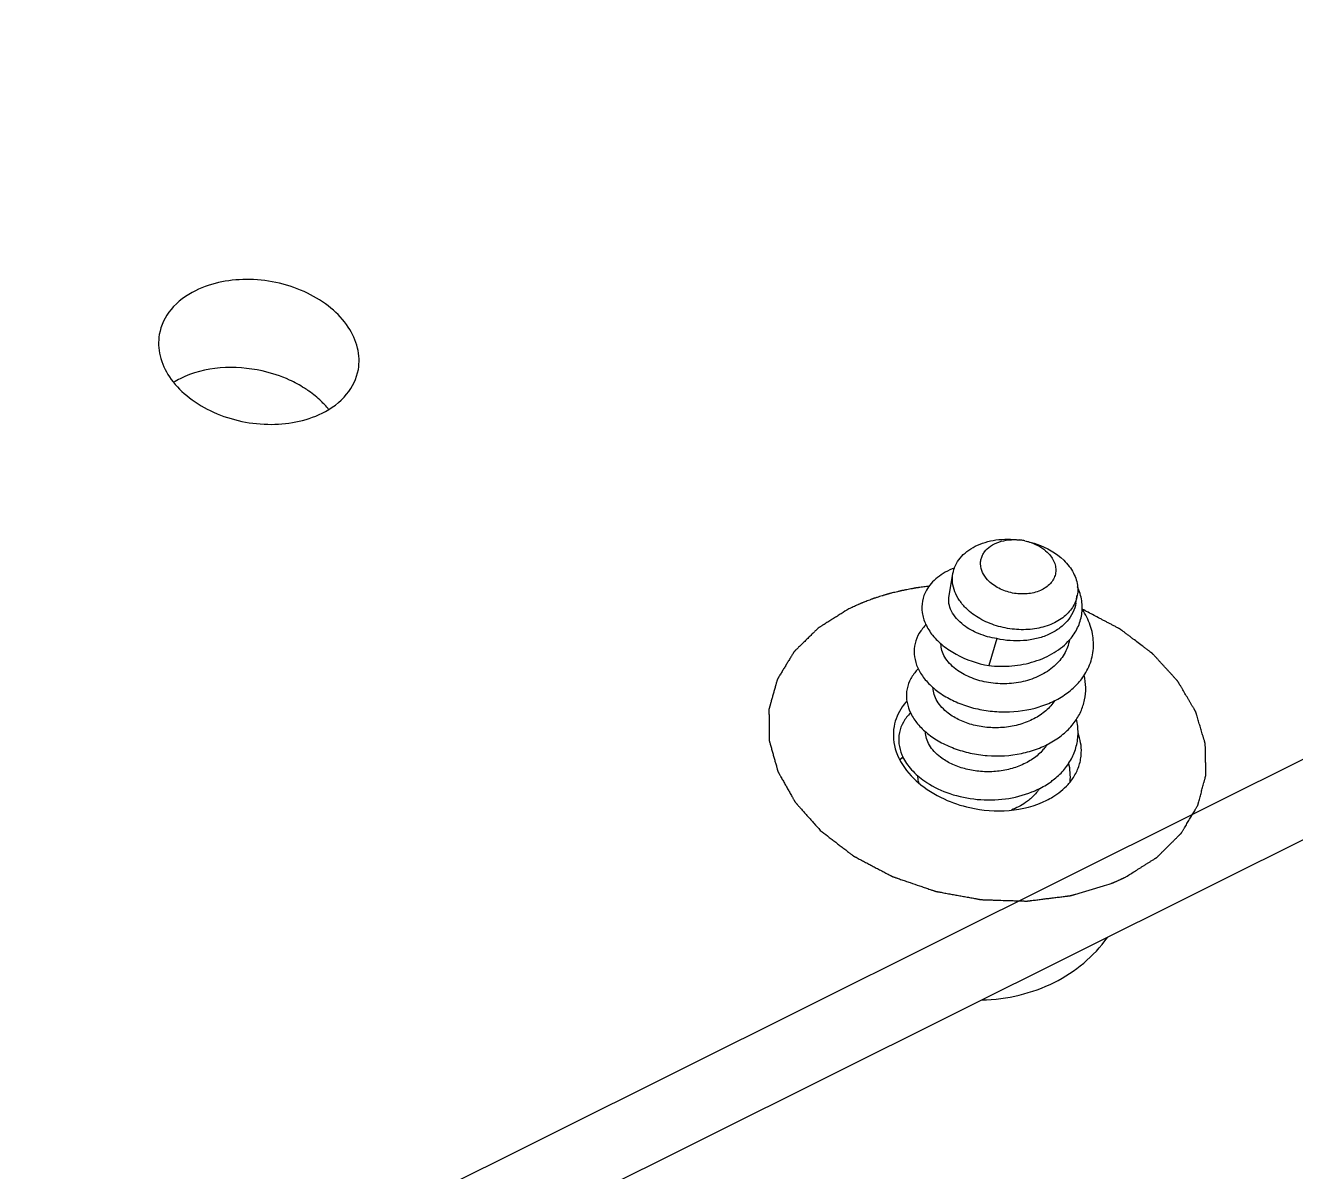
# Model space of a CAD drawing. Extents: x 0 to 297, y 0 to 210.
# Drawn here: x 238.04 to 245.08, y 66.92 to 73.28 of the extents above; entities that cross this region are included whole.
import ezdxf

# ---------------------------------------------------------------- set-up
doc = ezdxf.new("R2010")
doc.units = 0
doc.header["$LTSCALE"] = 16.335
doc.layers.get('0').update_dxf_attribs({"linetype": 'CONTINUOUS'})
doc.layers.add('02___PRT_ALL_AXES', color=7, linetype='CONTINUOUS')

msp = doc.modelspace()

# ---------------------------------------------------------------- linework, layer by layer
at = {"color": 7, "linetype": 'CONTINUOUS'}
for p, q in [((274.4084, 83.7969), (236.6015, 64.9601)), ((274.3229, 83.309), (236.516, 64.4721)), ((243.4286, 69.8772), (243.3832, 69.7276))]:
    msp.add_line(p, q, dxfattribs=at)
for centre, radius, start, end in [((239.1136, 70.8905), 0.4774, 116.45738, 121.36225), ((239.3521, 70.8478), 0.4782, 38.83334, 42.83236), ((243.5208, 70.1296), 0.2962, 82.25366, 83.71047), ((243.5206, 70.1284), 0.2974, 77.87962, 82.25446), ((243.5883, 70.0837), 0.323, 318.94919, 319.21631), ((243.1695, 69.5292), 0.2528, 134.39456, 139.27684), ((243.4825, 69.4416), 0.271, 319.8946, 326.05057)]:
    msp.add_arc(centre, radius, start, end, dxfattribs=at)
for points, knots in [([(239.8891, 71.3696), (239.8959, 71.4085), (239.8923, 71.4932), (239.8361, 71.6125), (239.7378, 71.7168), (239.5598, 71.8276), (239.2961, 71.8896), (239.0783, 71.8516), (238.9864, 71.8058)], [0, 0, 0, 0, 0.100581, 0.208945, 0.329114, 0.460578, 0.738578, 1, 1, 1, 1]), ([(238.9864, 71.8058), (238.9354, 71.7804), (238.8451, 71.7153), (238.7948, 71.6135), (238.786, 71.5633)], [0, 0, 0, 0, 0.527869, 1, 1, 1, 1]), ([(238.786, 71.5633), (238.7792, 71.5244), (238.7828, 71.4396), (238.839, 71.3204), (238.9373, 71.2161), (239.1153, 71.1053), (239.379, 71.0433), (239.5968, 71.0813), (239.6887, 71.1271)], [0, 0, 0, 0, 0.100581, 0.208945, 0.329114, 0.460578, 0.738578, 1, 1, 1, 1]), ([(239.5084, 71.3102), (239.4597, 71.3325), (239.2646, 71.3976), (239.0374, 71.3859), (238.901, 71.3179)], [0, 0, 0, 0, 0.259753, 1, 1, 1, 1]), ([(239.6887, 71.1271), (239.7397, 71.1525), (239.83, 71.2176), (239.8803, 71.3194), (239.8891, 71.3696)], [0, 0, 0, 0, 0.527869, 1, 1, 1, 1]), ([(239.6154, 71.2489), (239.6072, 71.2547), (239.573, 71.2776), (239.5366, 71.2972), (239.5084, 71.3102)], [0, 0, 0, 0, 0.245016, 1, 1, 1, 1]), ([(239.7028, 71.1729), (239.6964, 71.1798), (239.6694, 71.2074), (239.6393, 71.232), (239.6154, 71.2489)], [0, 0, 0, 0, 0.243287, 1, 1, 1, 1]), ([(243.1845, 70.2381), (243.1872, 70.2535), (243.197, 70.2843), (243.2239, 70.326), (243.2616, 70.362), (243.3086, 70.3912), (243.3634, 70.4126), (243.4453, 70.4304), (243.5103, 70.43), (243.5533, 70.4242)], [0, 0, 0, 0, 0.103886, 0.211313, 0.325029, 0.446545, 0.576103, 0.712854, 1, 1, 1, 1]), ([(243.3848, 70.1948), (243.3729, 70.2063), (243.3527, 70.2313), (243.339, 70.2685), (243.3373, 70.2979), (243.3404, 70.3191), (243.3477, 70.3395), (243.3633, 70.3653), (243.3933, 70.393), (243.4402, 70.4154), (243.495, 70.4267), (243.5337, 70.4263), (243.5532, 70.4241)], [0, 0, 0, 0, 0.12617, 0.240619, 0.29515, 0.34898, 0.403199, 0.458843, 0.577126, 0.707821, 0.850098, 1, 1, 1, 1]), ([(243.5831, 70.4193), (243.5951, 70.4167), (243.6404, 70.404), (243.683, 70.3799), (243.7079, 70.3558)], [0, 0, 0, 0, 0.262587, 1, 1, 1, 1]), ([(243.5904, 70.4177), (243.6105, 70.4134), (243.6859, 70.3922), (243.757, 70.352), (243.7985, 70.3119)], [0, 0, 0, 0, 0.262583, 1, 1, 1, 1]), ([(243.7079, 70.3558), (243.7162, 70.3477), (243.731, 70.3307), (243.7469, 70.302), (243.7551, 70.2721), (243.7551, 70.2421), (243.7467, 70.2133), (243.7304, 70.1872), (243.7071, 70.1647), (243.6668, 70.1399), (243.6045, 70.1228), (243.538, 70.1244), (243.4851, 70.1367), (243.4361, 70.1555), (243.4029, 70.1772), (243.3848, 70.1948)], [0, 0, 0, 0, 0.061397, 0.118712, 0.172581, 0.224388, 0.275978, 0.329259, 0.385728, 0.446211, 0.578647, 0.721838, 0.794532, 0.865989, 1, 1, 1, 1]), ([(243.1927, 70.2685), (243.1754, 70.2619), (243.1427, 70.2469), (243.0991, 70.2181), (243.0633, 70.1844), (243.0449, 70.1585), (243.0374, 70.1451)], [0, 0, 0, 0, 0.274391, 0.53139, 0.772301, 1, 1, 1, 1]), ([(243.7985, 70.3119), (243.8095, 70.3012), (243.8295, 70.279), (243.8533, 70.2422), (243.8693, 70.2038), (243.8747, 70.1772), (243.8759, 70.1641)], [0, 0, 0, 0, 0.269818, 0.525455, 0.767905, 1, 1, 1, 1]), ([(243.26, 70.0435), (243.2457, 70.0573), (243.2205, 70.0864), (243.1938, 70.1357), (243.1806, 70.1871), (243.1816, 70.2216), (243.1845, 70.2381)], [0, 0, 0, 0, 0.274022, 0.529279, 0.769065, 1, 1, 1, 1]), ([(243.0374, 70.1451), (243.0271, 70.1265), (243.012, 70.0859), (243.0109, 70.0201), (243.0313, 69.9543), (243.0716, 69.892), (243.1297, 69.8357), (243.2304, 69.7698), (243.3205, 69.7395), (243.3832, 69.7276)], [0, 0, 0, 0, 0.101613, 0.202997, 0.309877, 0.426422, 0.554579, 0.694282, 1, 1, 1, 1]), ([(243.8329, 69.8727), (243.8499, 69.8925), (243.879, 69.9359), (243.9024, 70.0105), (243.9024, 70.0892), (243.8868, 70.1399), (243.8757, 70.1641)], [0, 0, 0, 0, 0.251939, 0.496744, 0.743085, 1, 1, 1, 1]), ([(243.8759, 70.1641), (243.8762, 70.1602), (243.8771, 70.1446), (243.876, 70.1288), (243.874, 70.1173)], [0, 0, 0, 0, 0.252185, 1, 1, 1, 1]), ([(243.2439, 69.9518), (243.2294, 69.9629), (243.2037, 69.9866), (243.1754, 70.0279), (243.1605, 70.0715), (243.1605, 70.1012), (243.1629, 70.115)], [0, 0, 0, 0, 0.286225, 0.544382, 0.779044, 1, 1, 1, 1]), ([(243.874, 70.1173), (243.8719, 70.1054), (243.8652, 70.0818), (243.8479, 70.0487), (243.8238, 70.0185), (243.7935, 69.9918), (243.7576, 69.9691), (243.7024, 69.9442), (243.6239, 69.9262), (243.5244, 69.9255), (243.4253, 69.9453), (243.3346, 69.9839), (243.2822, 70.022), (243.26, 70.0435)], [0, 0, 0, 0, 0.049755, 0.100537, 0.153232, 0.20848, 0.266642, 0.327793, 0.457962, 0.595751, 0.735793, 0.872224, 1, 1, 1, 1]), ([(243.8666, 70.0752), (243.8634, 70.0568), (243.8513, 70.0201), (243.8181, 69.971), (243.7715, 69.9296), (243.7139, 69.8973), (243.6478, 69.8752), (243.5518, 69.8603), (243.4768, 69.8661), (243.4286, 69.8772)], [0, 0, 0, 0, 0.105455, 0.214669, 0.330381, 0.453782, 0.584532, 0.721038, 1, 1, 1, 1]), ([(243.9158, 69.6798), (243.9323, 69.7062), (243.9579, 69.7638), (243.9682, 69.8583), (243.9494, 69.9537), (243.9198, 70.0125), (243.9014, 70.0405)], [0, 0, 0, 0, 0.245262, 0.487665, 0.736808, 1, 1, 1, 1]), ([(243.0066, 69.92), (242.9949, 69.9033), (242.9762, 69.8669), (242.9664, 69.806), (242.976, 69.7436), (243.0041, 69.6828), (243.0492, 69.626), (243.1094, 69.5753), (243.1825, 69.5328), (243.266, 69.5), (243.3567, 69.4785), (243.4826, 69.4664), (243.6094, 69.4798), (243.7258, 69.52), (243.8029, 69.5619), (243.8677, 69.6148), (243.9018, 69.6574), (243.9158, 69.6798)], [0, 0, 0, 0, 0.047285, 0.093456, 0.14094, 0.191814, 0.247365, 0.308027, 0.373521, 0.443051, 0.515468, 0.589435, 0.736145, 0.806835, 0.874485, 0.938788, 1, 1, 1, 1]), ([(243.0353, 69.9537), (243.0326, 69.9511), (243.0223, 69.9405), (243.0129, 69.929), (243.0066, 69.92)], [0, 0, 0, 0, 0.255189, 1, 1, 1, 1]), ([(243.4286, 69.8772), (243.3939, 69.8826), (243.3287, 69.9001), (243.2692, 69.9325), (243.2439, 69.9518)], [0, 0, 0, 0, 0.524732, 1, 1, 1, 1]), ([(243.2012, 69.7079), (243.1886, 69.7175), (243.1658, 69.738), (243.1392, 69.7732), (243.1225, 69.8103), (243.1185, 69.8362), (243.1184, 69.8486)], [0, 0, 0, 0, 0.282673, 0.541314, 0.778425, 1, 1, 1, 1]), ([(243.8307, 69.8703), (243.8282, 69.8566), (243.8206, 69.8294), (243.8022, 69.791), (243.777, 69.7553), (243.7345, 69.7117), (243.6671, 69.6679), (243.5731, 69.6356), (243.4718, 69.6238), (243.3711, 69.6324), (243.2789, 69.6596), (243.2245, 69.69), (243.2012, 69.7079)], [0, 0, 0, 0, 0.055344, 0.111437, 0.168891, 0.228148, 0.352528, 0.484346, 0.620246, 0.755141, 0.883388, 1, 1, 1, 1]), ([(243.3832, 69.7276), (243.4258, 69.7231), (243.5114, 69.7222), (243.6158, 69.7419), (243.6931, 69.7707), (243.762, 69.8066), (243.8073, 69.8434), (243.8319, 69.8716)], [0, 0, 0, 0, 0.263674, 0.522755, 0.648271, 0.769968, 1, 1, 1, 1]), ([(242.9779, 69.6941), (242.9643, 69.6784), (242.9417, 69.6438), (242.9249, 69.5843), (242.9276, 69.522), (242.9493, 69.4603), (242.9885, 69.4018), (243.0435, 69.3487), (243.1123, 69.303), (243.1923, 69.2666), (243.2808, 69.2409), (243.4057, 69.2227), (243.5335, 69.2299), (243.653, 69.2639), (243.7338, 69.3016), (243.8033, 69.3507), (243.8413, 69.3912), (243.8573, 69.4127)], [0, 0, 0, 0, 0.048429, 0.094906, 0.141836, 0.191498, 0.245494, 0.304556, 0.368641, 0.437113, 0.508927, 0.582792, 0.730759, 0.802658, 0.871734, 0.937499, 1, 1, 1, 1]), ([(243.8573, 69.4127), (243.8712, 69.4314), (243.8951, 69.4713), (243.917, 69.5371), (243.9235, 69.606), (243.9176, 69.6518), (243.9123, 69.6743)], [0, 0, 0, 0, 0.253795, 0.501575, 0.748528, 1, 1, 1, 1]), ([(243.1585, 69.4639), (243.1458, 69.4736), (243.1231, 69.4941), (243.0965, 69.5292), (243.0798, 69.5664), (243.0757, 69.5922), (243.0756, 69.6047)], [0, 0, 0, 0, 0.282668, 0.541312, 0.778428, 1, 1, 1, 1]), ([(242.9292, 69.531), (242.92, 69.5208), (242.8869, 69.4795), (242.8651, 69.4288), (242.8584, 69.3903)], [0, 0, 0, 0, 0.260099, 1, 1, 1, 1]), ([(243.75, 69.5342), (243.736, 69.5134), (243.7008, 69.4745), (243.6339, 69.4299), (243.5557, 69.3991), (243.4705, 69.3831), (243.3835, 69.3821), (243.2994, 69.3957), (243.2232, 69.4224), (243.1781, 69.4489), (243.1585, 69.4639)], [0, 0, 0, 0, 0.115133, 0.237055, 0.365411, 0.498099, 0.631799, 0.762567, 0.886415, 1, 1, 1, 1]), ([(243.7967, 69.1466), (243.8137, 69.1661), (243.8434, 69.2083), (243.8716, 69.2796), (243.8814, 69.3551), (243.8754, 69.4056), (243.8696, 69.4303)], [0, 0, 0, 0, 0.255992, 0.503915, 0.749768, 1, 1, 1, 1]), ([(242.8584, 69.3903), (242.8503, 69.3441), (242.861, 69.2407), (242.9175, 69.1555), (242.9529, 69.1172)], [0, 0, 0, 0, 0.473035, 1, 1, 1, 1]), ([(243.1157, 69.22), (243.1031, 69.2296), (243.0803, 69.2501), (243.0538, 69.2853), (243.0371, 69.3224), (243.033, 69.3483), (243.0329, 69.3607)], [0, 0, 0, 0, 0.282659, 0.541305, 0.778423, 1, 1, 1, 1]), ([(243.8925, 69.2086), (243.8946, 69.2205), (243.8998, 69.2692), (243.8911, 69.319), (243.8784, 69.3536)], [0, 0, 0, 0, 0.245589, 1, 1, 1, 1]), ([(243.6898, 69.2671), (243.6741, 69.2484), (243.6367, 69.2141), (243.5692, 69.1757), (243.4926, 69.1501), (243.4108, 69.138), (243.3281, 69.1395), (243.2487, 69.1541), (243.1769, 69.1803), (243.1344, 69.2057), (243.1157, 69.22)], [0, 0, 0, 0, 0.116978, 0.240478, 0.369654, 0.502248, 0.635099, 0.764614, 0.887234, 1, 1, 1, 1]), ([(243.8229, 69.0693), (243.8281, 69.0751), (243.8474, 69.0981), (243.8632, 69.1241), (243.8725, 69.1444)], [0, 0, 0, 0, 0.256459, 1, 1, 1, 1]), ([(242.9529, 69.1172), (242.965, 69.1042), (243.0188, 69.0523), (243.0835, 69.0123), (243.1352, 68.9886)], [0, 0, 0, 0, 0.23824, 1, 1, 1, 1]), ([(242.9971, 69.0755), (242.996, 69.0789), (242.9921, 69.0924), (242.9903, 69.1064), (242.9902, 69.1168)], [0, 0, 0, 0, 0.256385, 1, 1, 1, 1]), ([(243.7046, 68.9813), (243.7162, 68.9871), (243.7593, 69.0109), (243.7986, 69.0422), (243.8229, 69.0693)], [0, 0, 0, 0, 0.261348, 1, 1, 1, 1]), ([(243.6646, 69.0464), (243.6608, 69.0407), (243.6445, 69.0184), (243.6247, 68.9985), (243.6086, 68.9851)], [0, 0, 0, 0, 0.244811, 1, 1, 1, 1]), ([(243.1352, 68.9886), (243.1808, 68.9676), (243.3637, 68.9066), (243.5767, 68.9176), (243.7046, 68.9813)], [0, 0, 0, 0, 0.259753, 1, 1, 1, 1]), ([(243.6086, 68.9851), (243.6014, 68.9792), (243.5707, 68.9559), (243.5361, 68.9379), (243.5089, 68.9272)], [0, 0, 0, 0, 0.243073, 1, 1, 1, 1]), ([(243.7462, 67.9721), (243.8044, 68.001), (243.9142, 68.0721), (244.0034, 68.1683), (244.0407, 68.221)], [0, 0, 0, 0, 0.50138, 1, 1, 1, 1]), ([(243.3452, 67.8745), (243.4149, 67.8765), (243.5532, 67.8944), (243.6847, 67.9414), (243.7462, 67.9721)], [0, 0, 0, 0, 0.50356, 1, 1, 1, 1])]:
    msp.add_open_spline(points, degree=3, knots=knots, dxfattribs=at)
at = {"color": 5, "linetype": 'CONTINUOUS'}
for points, knots in [([(243.0525, 70.1681), (243.0428, 70.1668), (243.0284, 70.1648), (243.0092, 70.1622), (242.9971, 70.1605), (242.9875, 70.1592), (242.9815, 70.1584), (242.9773, 70.1578), (242.9749, 70.1575), (242.9724, 70.157), (242.9693, 70.1564), (242.9644, 70.1554), (242.9582, 70.1542), (242.9483, 70.1523), (242.9359, 70.15), (242.9236, 70.1476), (242.9137, 70.1457), (242.9075, 70.1445), (242.9025, 70.1436), (242.8995, 70.143), (242.897, 70.1425), (242.8946, 70.1419), (242.8904, 70.1409), (242.8844, 70.1394), (242.8748, 70.1369), (242.8628, 70.1339), (242.8508, 70.1309), (242.8412, 70.1285), (242.834, 70.1267), (242.828, 70.1252), (242.8238, 70.1241), (242.8214, 70.1235), (242.8196, 70.1231), (242.8178, 70.1225), (242.8155, 70.1218), (242.8115, 70.1205), (242.8057, 70.1187), (242.7987, 70.1165), (242.7895, 70.1136), (242.7779, 70.11), (242.7663, 70.1063), (242.7571, 70.1034), (242.7513, 70.1016), (242.7472, 70.1003), (242.7449, 70.0996), (242.7427, 70.0987), (242.74, 70.0977), (242.7355, 70.096), (242.73, 70.0938), (242.7211, 70.0904), (242.71, 70.0862), (242.6989, 70.0819), (242.69, 70.0785), (242.6845, 70.0764), (242.68, 70.0747), (242.6773, 70.0736), (242.675, 70.0728), (242.6729, 70.0719), (242.6693, 70.0702), (242.664, 70.0678), (242.6556, 70.0639), (242.6451, 70.0591), (242.6283, 70.0514), (242.6157, 70.0457), (242.6073, 70.0418)], [0, 0, 0, 0, 0.0625, 0.09375, 0.125, 0.140625, 0.15625, 0.164062, 0.167969, 0.171875, 0.179688, 0.1875, 0.203125, 0.21875, 0.25, 0.28125, 0.296875, 0.3125, 0.320312, 0.328125, 0.332031, 0.335938, 0.34375, 0.359375, 0.375, 0.40625, 0.4375, 0.453125, 0.46875, 0.484375, 0.492188, 0.496094, 0.5, 0.503906, 0.507812, 0.515625, 0.53125, 0.546875, 0.5625, 0.59375, 0.625, 0.640625, 0.65625, 0.664062, 0.667969, 0.671875, 0.679688, 0.6875, 0.703125, 0.71875, 0.75, 0.78125, 0.796875, 0.8125, 0.820312, 0.828125, 0.832031, 0.835938, 0.84375, 0.859375, 0.875, 0.90625, 0.9375, 1, 1, 1, 1]), ([(242.6073, 70.0418), (242.5933, 70.033), (242.5722, 70.0199), (242.5441, 70.0023), (242.5231, 69.9891), (242.5055, 69.9782), (242.4915, 69.9694), (242.481, 69.9628), (242.4722, 69.9573), (242.4652, 69.9529), (242.4599, 69.9496), (242.4547, 69.9463), (242.4503, 69.9436), (242.4468, 69.9414), (242.4446, 69.94), (242.4428, 69.9389), (242.4415, 69.9381), (242.4404, 69.9374), (242.4395, 69.9369), (242.4388, 69.9365), (242.4384, 69.9359), (242.4376, 69.9353), (242.4368, 69.9344), (242.4357, 69.9334), (242.4343, 69.932), (242.4326, 69.9303), (242.4297, 69.9275), (242.4262, 69.9241), (242.422, 69.9199), (242.4178, 69.9158), (242.4122, 69.9103), (242.4052, 69.9034), (242.3968, 69.8952), (242.3855, 69.8842), (242.3715, 69.8704), (242.3574, 69.8566), (242.3462, 69.8456), (242.3378, 69.8374), (242.3308, 69.8305), (242.3252, 69.825), (242.3209, 69.8209), (242.3167, 69.8167), (242.3132, 69.8133), (242.3104, 69.8105), (242.3087, 69.8088), (242.3073, 69.8074), (242.3062, 69.8064), (242.3053, 69.8056), (242.3047, 69.805), (242.3044, 69.8046), (242.3041, 69.8044), (242.3039, 69.804), (242.3037, 69.8037), (242.3033, 69.803), (242.3027, 69.802), (242.3019, 69.8008), (242.301, 69.7992), (242.2998, 69.7972), (242.2978, 69.7941), (242.2954, 69.7901), (242.2925, 69.7853), (242.2896, 69.7806), (242.2858, 69.7743), (242.281, 69.7663), (242.2752, 69.7568), (242.2675, 69.7442), (242.2579, 69.7283), (242.2482, 69.7125), (242.2405, 69.6998), (242.2347, 69.6903), (242.2299, 69.6824), (242.2261, 69.6761), (242.2232, 69.6713), (242.2203, 69.6666), (242.2179, 69.6626), (242.2159, 69.6594), (242.2147, 69.6575), (242.2138, 69.6559), (242.2131, 69.6547), (242.2125, 69.6537), (242.212, 69.653), (242.2118, 69.6526), (242.2116, 69.6523), (242.2115, 69.652), (242.2114, 69.6516), (242.2112, 69.6508), (242.2109, 69.6497), (242.2105, 69.6484), (242.21, 69.6467), (242.2094, 69.6445), (242.2085, 69.6411), (242.2072, 69.6368), (242.2058, 69.6316), (242.2043, 69.6264), (242.2024, 69.6195), (242.2, 69.6108), (242.1971, 69.6004), (242.1932, 69.5866), (242.1883, 69.5693), (242.1835, 69.552), (242.1796, 69.5382), (242.1767, 69.5278), (242.1742, 69.5192), (242.1723, 69.5123), (242.1709, 69.5071), (242.1694, 69.5019), (242.1682, 69.4976), (242.1672, 69.4941), (242.1666, 69.492), (242.1661, 69.4902), (242.1658, 69.4889), (242.1655, 69.4879), (242.1652, 69.4871), (242.1651, 69.4867), (242.165, 69.4864), (242.165, 69.486), (242.165, 69.4856), (242.165, 69.4848), (242.165, 69.4836), (242.1651, 69.4823), (242.1651, 69.4805), (242.1651, 69.4782), (242.1651, 69.4746), (242.1651, 69.4701), (242.1652, 69.4647), (242.1652, 69.4593), (242.1653, 69.452), (242.1653, 69.443), (242.1654, 69.4322), (242.1655, 69.4177), (242.1656, 69.3997), (242.1657, 69.3816), (242.1658, 69.3672), (242.1659, 69.3564), (242.166, 69.3473), (242.166, 69.3401), (242.1661, 69.3347), (242.1661, 69.3293), (242.1661, 69.3248), (242.1662, 69.3211), (242.1662, 69.3189), (242.1662, 69.3171), (242.1662, 69.3157), (242.1662, 69.3146), (242.1662, 69.3138), (242.1662, 69.3134), (242.1662, 69.313), (242.1663, 69.3127), (242.1664, 69.3122), (242.1667, 69.3114), (242.167, 69.3103), (242.1674, 69.3089), (242.1679, 69.3071), (242.1685, 69.3049), (242.1695, 69.3012), (242.1708, 69.2967), (242.1723, 69.2913), (242.1739, 69.2859), (242.1759, 69.2786), (242.1784, 69.2696), (242.1815, 69.2587), (242.1856, 69.2442), (242.1907, 69.2261), (242.1958, 69.208), (242.1998, 69.1935), (242.2029, 69.1826), (242.2054, 69.1736), (242.2075, 69.1663), (242.209, 69.1609), (242.2105, 69.1555), (242.2118, 69.1509), (242.2128, 69.1473), (242.2135, 69.145), (242.214, 69.1432), (242.2144, 69.1419), (242.2147, 69.1407), (242.2149, 69.1399), (242.215, 69.1395), (242.2151, 69.1391), (242.2153, 69.1388), (242.2155, 69.1384), (242.216, 69.1376), (242.2166, 69.1365), (242.2173, 69.1352), (242.2183, 69.1335), (242.2196, 69.1313), (242.2215, 69.1278), (242.224, 69.1234), (242.227, 69.1182), (242.2299, 69.113), (242.2339, 69.106), (242.2388, 69.0973), (242.2447, 69.0868), (242.2526, 69.0728), (242.2625, 69.0554), (242.2723, 69.0379), (242.2802, 69.024), (242.2861, 69.0135), (242.2911, 69.0048), (242.295, 68.9978), (242.298, 68.9926), (242.3009, 68.9873), (242.3034, 68.983), (242.3054, 68.9795), (242.3066, 68.9773), (242.3076, 68.9755), (242.3083, 68.9742), (242.3089, 68.9731), (242.3094, 68.9724), (242.3096, 68.9719), (242.3098, 68.9716), (242.3101, 68.9713), (242.3104, 68.9709), (242.3111, 68.9702), (242.312, 68.9692), (242.3131, 68.9679), (242.3145, 68.9663), (242.3163, 68.9642), (242.3192, 68.961), (242.3229, 68.9569), (242.3272, 68.952), (242.3316, 68.9471), (242.3374, 68.9405), (242.3447, 68.9323), (242.3534, 68.9225), (242.365, 68.9094), (242.3795, 68.893), (242.397, 68.8734), (242.4202, 68.8472), (242.4376, 68.8275), (242.4493, 68.8144)], [0, 0, 0, 0, 0.03125, 0.046875, 0.0625, 0.078125, 0.085938, 0.09375, 0.101562, 0.105469, 0.109375, 0.113281, 0.117188, 0.119141, 0.121094, 0.12207, 0.123047, 0.124023, 0.124512, 0.125, 0.125488, 0.125977, 0.126953, 0.12793, 0.128906, 0.130859, 0.132812, 0.136719, 0.140625, 0.144531, 0.148438, 0.15625, 0.164062, 0.171875, 0.1875, 0.203125, 0.210938, 0.21875, 0.226562, 0.230469, 0.234375, 0.238281, 0.242188, 0.244141, 0.246094, 0.24707, 0.248047, 0.249023, 0.249512, 0.249756, 0.25, 0.250244, 0.250488, 0.250977, 0.251953, 0.25293, 0.253906, 0.255859, 0.257812, 0.261719, 0.265625, 0.269531, 0.273438, 0.28125, 0.289062, 0.296875, 0.3125, 0.328125, 0.335938, 0.34375, 0.351562, 0.355469, 0.359375, 0.363281, 0.367188, 0.369141, 0.371094, 0.37207, 0.373047, 0.374023, 0.374512, 0.374756, 0.375, 0.375244, 0.375488, 0.375977, 0.376953, 0.37793, 0.378906, 0.380859, 0.382812, 0.386719, 0.390625, 0.394531, 0.398438, 0.40625, 0.414062, 0.421875, 0.4375, 0.453125, 0.460938, 0.46875, 0.476562, 0.480469, 0.484375, 0.488281, 0.492188, 0.494141, 0.496094, 0.49707, 0.498047, 0.499023, 0.499512, 0.499756, 0.5, 0.500244, 0.500488, 0.500977, 0.501953, 0.50293, 0.503906, 0.505859, 0.507812, 0.511719, 0.515625, 0.519531, 0.523438, 0.53125, 0.539062, 0.546875, 0.5625, 0.578125, 0.585938, 0.59375, 0.601562, 0.605469, 0.609375, 0.613281, 0.617188, 0.619141, 0.621094, 0.62207, 0.623047, 0.624023, 0.624512, 0.624756, 0.625, 0.625244, 0.625488, 0.625977, 0.626953, 0.62793, 0.628906, 0.630859, 0.632812, 0.636719, 0.640625, 0.644531, 0.648438, 0.65625, 0.664062, 0.671875, 0.6875, 0.703125, 0.710938, 0.71875, 0.726562, 0.730469, 0.734375, 0.738281, 0.742188, 0.744141, 0.746094, 0.74707, 0.748047, 0.749023, 0.749512, 0.749756, 0.75, 0.750244, 0.750488, 0.750977, 0.751953, 0.75293, 0.753906, 0.755859, 0.757812, 0.761719, 0.765625, 0.769531, 0.773438, 0.78125, 0.789062, 0.796875, 0.8125, 0.828125, 0.835938, 0.84375, 0.851562, 0.855469, 0.859375, 0.863281, 0.867188, 0.869141, 0.871094, 0.87207, 0.873047, 0.874023, 0.874512, 0.874756, 0.875, 0.875244, 0.875488, 0.875977, 0.876953, 0.87793, 0.878906, 0.880859, 0.882812, 0.886719, 0.890625, 0.894531, 0.898438, 0.90625, 0.914062, 0.921875, 0.9375, 0.953125, 0.96875, 1, 1, 1, 1]), ([(244.1436, 68.5571), (244.1525, 68.5627), (244.1703, 68.5739), (244.1971, 68.5907), (244.2193, 68.6047), (244.2372, 68.6159), (244.2505, 68.6243), (244.2639, 68.6327), (244.2773, 68.6411), (244.2884, 68.6481), (244.2973, 68.6537), (244.3029, 68.6571), (244.3068, 68.6596), (244.309, 68.661), (244.3107, 68.662), (244.3121, 68.6629), (244.3132, 68.6636), (244.314, 68.6641), (244.3147, 68.6646), (244.3152, 68.665), (244.3158, 68.6657), (244.3173, 68.6671), (244.3195, 68.6693), (244.3221, 68.6719), (244.3248, 68.6746), (244.3283, 68.6781), (244.3328, 68.6825), (244.3381, 68.6878), (244.3434, 68.693), (244.3505, 68.7001), (244.3593, 68.7089), (244.3735, 68.7229), (244.3877, 68.737), (244.4019, 68.7511), (244.4125, 68.7616), (244.4231, 68.7722), (244.432, 68.781), (244.4382, 68.7871), (244.4417, 68.7906), (244.4444, 68.7933), (244.4466, 68.7955), (244.4484, 68.7972), (244.4497, 68.7985), (244.4508, 68.7996), (244.4514, 68.8006), (244.452, 68.8016), (244.4527, 68.8029), (244.4545, 68.8059), (244.4572, 68.8103), (244.4607, 68.8163), (244.4643, 68.8223), (244.469, 68.8302), (244.4749, 68.8401), (244.482, 68.8521), (244.4891, 68.864), (244.4962, 68.8759), (244.5033, 68.8878), (244.5104, 68.8998), (244.5175, 68.9117), (244.5235, 68.9216), (244.5282, 68.9296), (244.5318, 68.9355), (244.5353, 68.9415), (244.538, 68.946), (244.5397, 68.9489), (244.5405, 68.9502), (244.5411, 68.9512), (244.5417, 68.9522), (244.542, 68.9536), (244.5425, 68.9552), (244.5431, 68.9574), (244.5438, 68.9602), (244.5447, 68.9635), (244.5459, 68.9679), (244.5479, 68.9756), (244.5509, 68.9866), (244.5544, 68.9998), (244.558, 69.0131), (244.5627, 69.0307), (244.5674, 69.0484), (244.5721, 69.066), (244.5751, 69.077), (244.5774, 69.0858), (244.5792, 69.0925), (244.581, 69.0991), (244.5824, 69.1046), (244.5836, 69.109), (244.5845, 69.1123), (244.5854, 69.1156), (244.5861, 69.1184), (244.5866, 69.1202), (244.5868, 69.121), (244.587, 69.1215), (244.587, 69.1222), (244.5869, 69.1231), (244.5869, 69.1242), (244.5869, 69.1256), (244.5869, 69.1273), (244.5868, 69.1296), (244.5867, 69.1335), (244.5866, 69.1392), (244.5864, 69.1482), (244.5862, 69.1595), (244.5859, 69.1731), (244.5855, 69.1912), (244.5851, 69.2092), (244.5847, 69.2273), (244.5844, 69.2409), (244.5842, 69.2522), (244.584, 69.2612), (244.5838, 69.268), (244.5837, 69.2748), (244.5836, 69.2804), (244.5835, 69.2849), (244.5834, 69.2877), (244.5834, 69.29), (244.5833, 69.2917), (244.5833, 69.2931), (244.5833, 69.2941), (244.5833, 69.2947), (244.5833, 69.2951), (244.5831, 69.2955), (244.583, 69.2961), (244.5827, 69.2971), (244.5822, 69.2985), (244.5817, 69.3003), (244.581, 69.3026), (244.5802, 69.3054), (244.5788, 69.31), (244.5771, 69.3158), (244.575, 69.3227), (244.573, 69.3296), (244.5702, 69.3388), (244.5668, 69.3503), (244.5627, 69.3641), (244.5572, 69.3825), (244.5517, 69.4009), (244.5462, 69.4193), (244.5421, 69.4331), (244.5387, 69.4447), (244.5359, 69.4539), (244.5342, 69.4596), (244.533, 69.4636), (244.5323, 69.4659), (244.5318, 69.4677), (244.5314, 69.4691), (244.531, 69.4702), (244.5308, 69.4711), (244.5306, 69.4718), (244.5302, 69.4724), (244.5298, 69.4732), (244.5287, 69.475), (244.5271, 69.4778), (244.5251, 69.4811), (244.5232, 69.4844), (244.5206, 69.4888), (244.5173, 69.4943), (244.5134, 69.501), (244.5095, 69.5076), (244.5043, 69.5164), (244.4978, 69.5275), (244.4874, 69.5452), (244.4744, 69.5672), (244.4614, 69.5893), (244.451, 69.607), (244.4445, 69.6181), (244.4399, 69.6258), (244.4373, 69.6302), (244.4354, 69.6335), (244.4338, 69.6363), (244.4325, 69.6385), (244.4315, 69.6401), (244.4307, 69.6415), (244.4297, 69.6425), (244.4288, 69.6435), (244.4277, 69.6448), (244.425, 69.6478), (244.4208, 69.6522), (244.4154, 69.6582), (244.4099, 69.6642), (244.4026, 69.6722), (244.3935, 69.6822), (244.3825, 69.6941), (244.3716, 69.7061), (244.3606, 69.7181), (244.3497, 69.73), (244.3387, 69.742), (244.3278, 69.754), (244.3186, 69.7639), (244.3113, 69.7719), (244.3058, 69.7779), (244.3004, 69.7839), (244.2963, 69.7884), (244.2935, 69.7914), (244.2924, 69.7926), (244.2915, 69.7936), (244.2906, 69.7946), (244.2891, 69.7957), (244.2874, 69.797), (244.285, 69.7988), (244.2821, 69.801), (244.2786, 69.8037), (244.2739, 69.8072), (244.2657, 69.8134), (244.254, 69.8222), (244.2353, 69.8364), (244.2119, 69.854), (244.1885, 69.8717), (244.1698, 69.8859), (244.1558, 69.8965), (244.1441, 69.9053), (244.1347, 69.9124), (244.1289, 69.9168), (244.1242, 69.9203), (244.1207, 69.923), (244.1172, 69.9256), (244.1143, 69.9279), (244.1122, 69.9294), (244.1111, 69.9303), (244.11, 69.9308), (244.109, 69.9314), (244.1076, 69.9321), (244.1053, 69.9334), (244.1018, 69.9351), (244.0964, 69.938), (244.0896, 69.9416), (244.0787, 69.9473), (244.065, 69.9545), (244.0486, 69.9631), (244.0323, 69.9716), (244.0159, 69.9802), (243.9941, 69.9917), (243.9668, 70.006), (243.934, 70.0232), (243.9122, 70.0346), (243.9013, 70.0403)], [0, 0, 0, 0, 0.015625, 0.03125, 0.046875, 0.054688, 0.0625, 0.070312, 0.078125, 0.085938, 0.089844, 0.09375, 0.095703, 0.09668, 0.097656, 0.098633, 0.099121, 0.099609, 0.100098, 0.100342, 0.100586, 0.101562, 0.103516, 0.105469, 0.107422, 0.109375, 0.113281, 0.117188, 0.121094, 0.125, 0.132812, 0.140625, 0.15625, 0.164062, 0.171875, 0.179688, 0.1875, 0.191406, 0.193359, 0.195312, 0.197266, 0.198242, 0.199219, 0.200195, 0.200684, 0.201172, 0.202148, 0.203125, 0.207031, 0.210938, 0.214844, 0.21875, 0.226562, 0.234375, 0.242188, 0.25, 0.257812, 0.265625, 0.273438, 0.28125, 0.285156, 0.289062, 0.292969, 0.296875, 0.297852, 0.298828, 0.299316, 0.299805, 0.300781, 0.301758, 0.302734, 0.304688, 0.306641, 0.308594, 0.3125, 0.320312, 0.328125, 0.335938, 0.34375, 0.359375, 0.367188, 0.375, 0.378906, 0.382812, 0.386719, 0.390625, 0.392578, 0.394531, 0.396484, 0.398438, 0.399414, 0.399658, 0.399902, 0.400391, 0.400879, 0.401367, 0.402344, 0.40332, 0.404297, 0.40625, 0.410156, 0.414062, 0.421875, 0.429688, 0.4375, 0.453125, 0.460938, 0.46875, 0.476562, 0.480469, 0.484375, 0.488281, 0.492188, 0.494141, 0.496094, 0.49707, 0.498047, 0.499023, 0.499512, 0.499756, 0.5, 0.500244, 0.500488, 0.500977, 0.501953, 0.50293, 0.503906, 0.505859, 0.507812, 0.511719, 0.515625, 0.519531, 0.523438, 0.53125, 0.539062, 0.546875, 0.5625, 0.570312, 0.578125, 0.585938, 0.589844, 0.59375, 0.595703, 0.59668, 0.597656, 0.598633, 0.599121, 0.599609, 0.600098, 0.600342, 0.600586, 0.601562, 0.603516, 0.605469, 0.607422, 0.609375, 0.613281, 0.617188, 0.621094, 0.625, 0.632812, 0.640625, 0.65625, 0.671875, 0.679688, 0.6875, 0.691406, 0.693359, 0.695312, 0.697266, 0.698242, 0.699219, 0.700195, 0.700684, 0.701172, 0.702148, 0.703125, 0.707031, 0.710938, 0.714844, 0.71875, 0.726562, 0.734375, 0.742188, 0.75, 0.757812, 0.765625, 0.773438, 0.78125, 0.785156, 0.789062, 0.792969, 0.796875, 0.797852, 0.798828, 0.799316, 0.799805, 0.800781, 0.801758, 0.802734, 0.804688, 0.806641, 0.808594, 0.8125, 0.820312, 0.828125, 0.84375, 0.859375, 0.867188, 0.875, 0.882812, 0.886719, 0.890625, 0.892578, 0.894531, 0.896484, 0.898438, 0.899414, 0.899902, 0.900391, 0.900879, 0.901367, 0.902344, 0.904297, 0.90625, 0.910156, 0.914062, 0.921875, 0.929688, 0.9375, 0.945312, 0.953125, 0.96875, 0.984375, 1, 1, 1, 1]), ([(242.4493, 68.8144), (242.4627, 68.8041), (242.4828, 68.7886), (242.5096, 68.768), (242.5298, 68.7525), (242.5499, 68.737), (242.5667, 68.7241), (242.5801, 68.7137), (242.5902, 68.706), (242.6002, 68.6982), (242.6086, 68.6918), (242.6153, 68.6866), (242.6203, 68.6827), (242.6245, 68.6795), (242.6279, 68.6769), (242.63, 68.6753), (242.6315, 68.6742), (242.6323, 68.6735), (242.6328, 68.6731), (242.6332, 68.6728), (242.6337, 68.6725), (242.6346, 68.6721), (242.6363, 68.6712), (242.6388, 68.6699), (242.6427, 68.6678), (242.6477, 68.6652), (242.6555, 68.661), (242.6654, 68.6558), (242.6812, 68.6475), (242.7009, 68.6371), (242.7246, 68.6246), (242.7483, 68.6121), (242.768, 68.6017), (242.7838, 68.5933), (242.7956, 68.5871), (242.8075, 68.5808), (242.8193, 68.5746), (242.8292, 68.5694), (242.8361, 68.5657), (242.84, 68.5636), (242.843, 68.5621), (242.8454, 68.5608), (242.8474, 68.5597), (242.8486, 68.5591), (242.8496, 68.5585), (242.8507, 68.5582), (242.8526, 68.5575), (242.8564, 68.5562), (242.8619, 68.5543), (242.8684, 68.5521), (242.875, 68.5499), (242.8837, 68.5469), (242.899, 68.5417), (242.9208, 68.5342), (242.9557, 68.5222), (242.9906, 68.5103), (243.0212, 68.4999), (243.0387, 68.4939), (243.0517, 68.4894), (243.0627, 68.4857), (243.0714, 68.4827), (243.0779, 68.4804), (243.0828, 68.4788), (243.0861, 68.4776), (243.0878, 68.4771), (243.0891, 68.4766), (243.0903, 68.4764), (243.092, 68.4761), (243.0946, 68.4756), (243.098, 68.475), (243.1015, 68.4744), (243.106, 68.4735), (243.1118, 68.4725), (243.121, 68.4708), (243.1325, 68.4687), (243.1462, 68.4662), (243.1646, 68.4628), (243.1876, 68.4587), (243.2151, 68.4536), (243.2427, 68.4486), (243.2656, 68.4444), (243.284, 68.4411), (243.2978, 68.4386), (243.3093, 68.4365), (243.3185, 68.4348), (243.3242, 68.4338), (243.3288, 68.4329), (243.3322, 68.4323), (243.3357, 68.4317), (243.3383, 68.4312), (243.34, 68.4309), (243.3411, 68.4306), (243.3426, 68.4306), (243.3443, 68.4306), (243.3478, 68.4305), (243.353, 68.4303), (243.3599, 68.4301), (243.3691, 68.4298), (243.3807, 68.4294), (243.3945, 68.429), (243.413, 68.4284), (243.4454, 68.4274), (243.4823, 68.4262), (243.5193, 68.4251), (243.5424, 68.4243), (243.5586, 68.4238), (243.5678, 68.4236), (243.5747, 68.4233), (243.5817, 68.4231), (243.5874, 68.4229), (243.5915, 68.4228), (243.5935, 68.4228), (243.5947, 68.4227), (243.5958, 68.4229), (243.5971, 68.423), (243.5994, 68.4233), (243.6021, 68.4237), (243.6055, 68.4241), (243.6099, 68.4246), (243.6177, 68.4256), (243.6288, 68.427), (243.6422, 68.4286), (243.6555, 68.4303), (243.6688, 68.432), (243.6866, 68.4342), (243.7088, 68.4369), (243.7355, 68.4403), (243.7622, 68.4436), (243.7844, 68.4463), (243.8022, 68.4486), (243.8133, 68.4499), (243.8222, 68.4511), (243.8278, 68.4517), (243.8322, 68.4523), (243.835, 68.4526), (243.8369, 68.4529), (243.8379, 68.453), (243.8385, 68.4531), (243.8389, 68.4532), (243.8396, 68.4534), (243.8406, 68.4537), (243.8424, 68.4543), (243.8449, 68.455), (243.849, 68.4563), (243.8541, 68.4578), (243.8602, 68.4596), (243.8684, 68.4621), (243.8786, 68.4652), (243.8908, 68.4689), (243.903, 68.4725), (243.9193, 68.4774), (243.9397, 68.4836), (243.9642, 68.491), (243.9886, 68.4983), (244.0213, 68.5081), (244.0457, 68.5155), (244.062, 68.5204)], [0, 0, 0, 0, 0.03125, 0.046875, 0.0625, 0.078125, 0.09375, 0.101562, 0.109375, 0.117188, 0.125, 0.128906, 0.132812, 0.136719, 0.138672, 0.140625, 0.141602, 0.14209, 0.142578, 0.142822, 0.143066, 0.143555, 0.144531, 0.146484, 0.148438, 0.152344, 0.15625, 0.164062, 0.171875, 0.1875, 0.203125, 0.21875, 0.234375, 0.242188, 0.25, 0.257812, 0.265625, 0.273438, 0.277344, 0.279297, 0.28125, 0.283203, 0.28418, 0.285156, 0.285645, 0.286133, 0.287109, 0.289062, 0.292969, 0.296875, 0.300781, 0.304688, 0.3125, 0.328125, 0.34375, 0.375, 0.390625, 0.398438, 0.40625, 0.414062, 0.417969, 0.421875, 0.425781, 0.426758, 0.427734, 0.428711, 0.429199, 0.429688, 0.431641, 0.433594, 0.435547, 0.4375, 0.441406, 0.445312, 0.453125, 0.460938, 0.46875, 0.484375, 0.5, 0.515625, 0.53125, 0.539062, 0.546875, 0.554688, 0.558594, 0.5625, 0.564453, 0.566406, 0.568359, 0.570312, 0.570801, 0.571289, 0.572266, 0.573242, 0.574219, 0.578125, 0.582031, 0.585938, 0.59375, 0.601562, 0.609375, 0.625, 0.65625, 0.671875, 0.6875, 0.695312, 0.699219, 0.703125, 0.707031, 0.710938, 0.712891, 0.713867, 0.714355, 0.714844, 0.71582, 0.716797, 0.71875, 0.720703, 0.722656, 0.726562, 0.734375, 0.742188, 0.75, 0.757812, 0.765625, 0.78125, 0.796875, 0.8125, 0.828125, 0.835938, 0.84375, 0.847656, 0.851562, 0.853516, 0.855469, 0.856445, 0.856934, 0.857178, 0.857422, 0.85791, 0.858398, 0.859375, 0.861328, 0.863281, 0.867188, 0.871094, 0.875, 0.882812, 0.890625, 0.898438, 0.90625, 0.921875, 0.9375, 0.953125, 0.96875, 1, 1, 1, 1]), ([(244.062, 68.5204), (244.0633, 68.521), (244.0653, 68.5218), (244.0679, 68.5228), (244.0695, 68.5235), (244.0708, 68.524), (244.0717, 68.5244), (244.0722, 68.5246), (244.0726, 68.5247), (244.073, 68.5249), (244.0736, 68.5252), (244.0749, 68.5257), (244.0768, 68.5265), (244.0794, 68.5276), (244.082, 68.5287), (244.0855, 68.5302), (244.0898, 68.5321), (244.0949, 68.5343), (244.1, 68.5366), (244.1051, 68.5389), (244.1102, 68.5412), (244.1144, 68.5431), (244.1178, 68.5447), (244.1203, 68.5459), (244.1228, 68.5471), (244.1247, 68.5479), (244.126, 68.5485), (244.1265, 68.5488), (244.1269, 68.549), (244.1274, 68.5492), (244.1283, 68.5497), (244.1296, 68.5503), (244.1317, 68.5513), (244.1343, 68.5526), (244.1384, 68.5546), (244.1415, 68.5561), (244.1436, 68.5571)], [0, 0, 0, 0, 0.0625, 0.09375, 0.125, 0.140625, 0.15625, 0.164062, 0.167969, 0.171875, 0.179688, 0.1875, 0.21875, 0.25, 0.28125, 0.3125, 0.375, 0.4375, 0.5, 0.5625, 0.625, 0.6875, 0.71875, 0.75, 0.78125, 0.8125, 0.820312, 0.828125, 0.832031, 0.835938, 0.84375, 0.859375, 0.875, 0.90625, 0.9375, 1, 1, 1, 1])]:
    msp.add_open_spline(points, degree=3, knots=knots, dxfattribs=at)
at = {"color": 7, "linetype": 'CONTINUOUS'}
msp.add_open_spline([(243.8725, 69.1444), (243.8818, 69.1648), (243.8886, 69.1866), (243.8925, 69.2086)], degree=3, dxfattribs=at)
at = {"layer": '02___PRT_ALL_AXES', "color": 7, "linetype": 'CONTINUOUS'}
for p, q in [((243.1629, 70.115), (243.1845, 70.2381)), ((243.8666, 70.0753), (243.874, 70.1173))]:
    msp.add_line(p, q, dxfattribs=at)
for centre, radius, start, end in [((243.0833, 69.042), 0.2518, 134.41414, 139.78666), ((243.2975, 69.4768), 0.4735, 233.82965, 236.93357)]:
    msp.add_arc(centre, radius, start, end, dxfattribs=at)
for points, knots in [([(242.9499, 69.4658), (242.9343, 69.4506), (242.9076, 69.4169), (242.8847, 69.3572), (242.8822, 69.2936), (242.8937, 69.2525), (242.9021, 69.2327)], [0, 0, 0, 0, 0.258085, 0.502257, 0.745214, 1, 1, 1, 1]), ([(242.9021, 69.2327), (242.9133, 69.2063), (242.9467, 69.1545), (242.9922, 69.1135), (243.018, 69.0946)], [0, 0, 0, 0, 0.472141, 1, 1, 1, 1]), ([(243.7195, 69.0787), (243.7268, 69.0836), (243.7545, 69.1038), (243.7799, 69.1274), (243.7967, 69.1466)], [0, 0, 0, 0, 0.256325, 1, 1, 1, 1]), ([(243.8342, 69.0838), (243.8358, 69.1008), (243.8361, 69.1353), (243.8308, 69.1693), (243.8269, 69.1862)], [0, 0, 0, 0, 0.495689, 1, 1, 1, 1]), ([(243.0391, 69.08), (243.0791, 69.0539), (243.1701, 69.0117), (243.3193, 68.9808), (243.4747, 68.9831), (243.5757, 69.0085), (243.6228, 69.0274)], [0, 0, 0, 0, 0.236437, 0.490257, 0.748903, 1, 1, 1, 1]), ([(243.6228, 69.0274), (243.6314, 69.0308), (243.665, 69.0453), (243.6971, 69.0633), (243.7195, 69.0787)], [0, 0, 0, 0, 0.25572, 1, 1, 1, 1])]:
    msp.add_open_spline(points, degree=3, knots=knots, dxfattribs=at)

doc.saveas('drawing.dxf')
